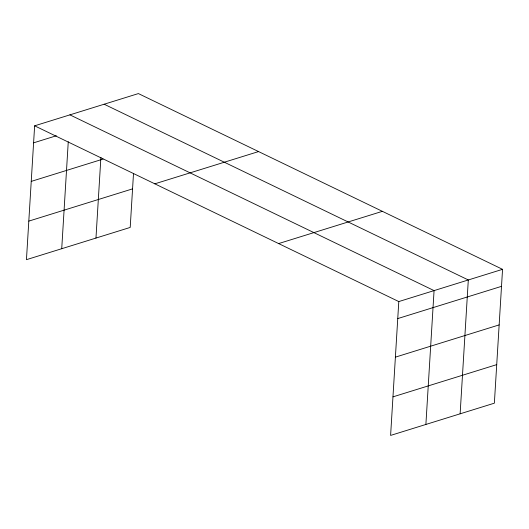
<?xml version="1.0" encoding="UTF-8"?>
<svg xmlns="http://www.w3.org/2000/svg" width="529" height="529" viewBox="0 0 529 529"><rect width="100%" height="100%" fill="white"/><g stroke="black" fill="none" stroke-linecap="round" stroke-linejoin="round"><path stroke-width="0.79" d="M34.636 125.823L398.793 301.57L390.607 435.42L494.364 403.177L502.55 269.327L138.393 93.58L34.636 125.823L26.45 259.673L130.207 227.43L133.506 173.472M61.728 248.709L68.267 141.719M95.967 238.07L100.907 157.331M425.885 424.456L434.071 290.606L69.914 114.859M460.124 413.817L468.31 279.967L104.153 104.22M33.598 142.837L56.332 135.774M31.237 181.394L103.089 159.064M28.811 221.115L132.561 188.873M154.812 183.821L258.562 151.578M278.624 243.571L382.374 211.336M398.793 301.57L502.55 269.327M397.755 318.584L501.512 286.348M395.394 357.141L499.151 324.899M392.968 396.862L496.724 364.626"/></g></svg>
